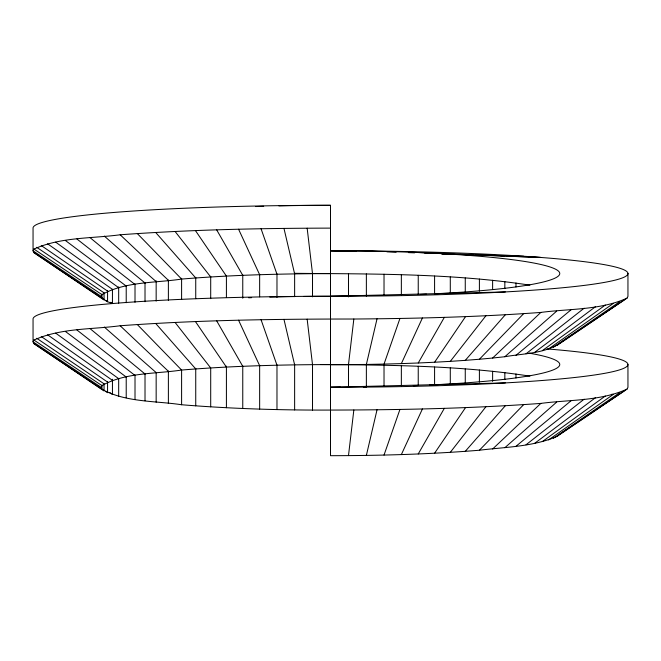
<?xml version="1.0" encoding="UTF-8"?>
<svg xmlns="http://www.w3.org/2000/svg" width="661" height="661" viewBox="0 0 661 661"><rect width="100%" height="100%" fill="white"/><g stroke="black" fill="none" stroke-linecap="round" stroke-linejoin="round"><path stroke-width="0.99" d="M101.934 385.132L101.934 389.189C125.392 402.483 155.509 400.756 181.601 404.747C231.119 408.738 280.826 410.283 330.5 410.068C400.649 409.936 470.847 408.523 540.83 403.408C569.435 399.599 600.37 401.202 627.033 389.114L627.95 387.329L627.95 364.508M101.934 294.162L101.934 298.21L107.561 301.747L112.444 303.465L112.444 289.287M104.05 383.876L104.05 390.965L33.967 343.621L33.05 341.836L33.05 319.023A297.45 22.747 0 0 1 330.5 296.277A297.45 22.747 0 0 0 627.95 273.538L627.95 296.351L627.033 298.136L559.066 343.695M104.05 292.897L104.05 299.987L33.967 252.642L33.05 250.858L33.05 228.045A297.45 22.747 0 0 1 330.5 205.307L330.5 455.693C380.174 455.611 429.881 454.305 479.399 450.232C505.31 447.01 532.634 446.869 556.95 436.45L624.29 390.882M107.561 381.579L107.561 392.725L105.859 391.552M107.561 290.6L107.561 301.747L105.859 300.573M112.444 379.249L112.444 394.443L109.916 392.667M118.674 396.129L118.683 378.902M118.674 303.126L118.683 286.915M126.218 397.748L126.218 376.481M126.218 302.721L126.218 285.502M135.009 399.318L135.018 375.002M135.009 302.259L135.018 284.023M145.015 400.806L145.015 373.448M145.015 301.722L145.015 282.47M156.161 402.21L156.161 372.821M156.161 301.102L156.161 280.834M168.381 403.524L168.381 371.094M168.381 300.391L168.381 280.115M181.601 404.747L181.601 370.284M181.601 299.573L181.601 278.289M195.739 405.854L195.739 368.351M195.739 298.656L195.739 277.372M210.702 406.846L210.71 368.326M210.702 298.64L210.71 276.339M226.409 407.721L226.417 366.161M226.409 297.483L226.417 276.199M242.761 408.473L242.761 365.888M242.761 298.235L242.761 274.918M259.649 409.093L259.649 365.5M259.649 296.822L259.649 274.522M276.976 409.58L276.976 364.963M276.976 297.31L276.976 273.993M294.632 409.927L294.632 364.302M294.632 296.649L294.632 273.324C373.101 274.092 452.124 273.241 529.891 285.155M312.513 410.142L312.513 364.508M312.513 296.855L312.513 273.538M627.033 298.136C600.37 310.224 569.435 308.621 540.83 312.43C478.614 317.016 416.207 318.544 353.842 319.023L348.487 364.649L348.487 386.892M348.487 455.627L353.842 410.002M330.5 364.723L366.368 364.442L377.034 318.817M366.368 455.412L377.034 409.787M366.368 364.442L384.024 364.087L399.938 318.462M384.024 455.065L399.938 409.44M33.967 252.642L101.934 298.21L101.224 296.417L101.934 294.632C125.392 281.33 155.509 283.057 181.601 279.074C231.119 275.001 280.826 273.695 330.5 273.604M33.967 343.621L101.934 389.189L101.224 387.396L101.934 385.603C125.392 372.308 155.509 374.035 181.601 370.044C231.119 365.979 280.826 364.665 330.5 364.583M384.024 364.087L401.351 363.608L422.42 317.982M401.351 454.578L422.42 408.952M330.5 228.119C260.351 228.252 190.153 229.664 120.17 234.779C91.565 238.588 60.63 236.985 33.967 249.073L33.05 250.858L101.224 296.417M353.842 319.023C275.918 319.023 197.912 320.048 120.17 325.757C91.565 329.566 60.63 327.963 33.967 340.051L33.05 341.836L101.224 387.396M401.351 363.608L418.239 362.988L444.332 317.363M418.239 453.958L444.332 408.341M418.239 362.988L434.591 362.236L465.542 316.611M434.591 453.215L465.542 407.589M434.591 362.236L450.298 361.36L485.918 315.743M450.298 452.339L485.918 406.722M450.298 361.36L465.261 360.361L505.335 314.752M465.261 451.339L505.335 405.73M465.261 360.361L479.399 359.254L523.677 313.645M479.399 450.232L523.677 404.623M479.399 359.254L492.619 358.039L540.83 312.43M492.619 449.017L540.83 403.408M492.619 358.039L504.839 356.725L556.686 311.116M504.839 447.704L556.686 402.095M504.839 356.725C522.669 353.585 542.45 353.726 558.363 344.29M556.95 436.45L559.066 434.674M515.985 355.321L571.145 309.72M515.985 446.291L571.145 400.698M525.991 353.825L584.117 308.233M525.991 444.803L584.117 399.211M534.782 352.263L595.528 306.671M534.782 443.242L595.528 397.649M542.326 350.636L605.311 305.052M542.326 441.614L605.311 396.03M548.556 348.958L613.391 303.374M548.556 439.937L613.391 394.353L611.334 394.353M553.439 347.232L619.729 301.656M553.439 438.21L619.729 392.634M556.95 345.472L624.29 299.904M559.917 434.103L627.033 389.114M303.556 296.434A229.268 22.747 0 0 1 330.5 296.277L505.335 291.939M546.928 348.909A297.45 22.747 0 0 1 603.6 373.523A297.45 22.747 0 0 1 330.5 387.255L505.335 382.909M320.511 364.541C390.378 365.037 460.684 365.516 529.891 376.134M434.583 293.798A229.268 22.747 0 0 0 553.431 268.226A229.268 22.747 0 0 0 330.5 250.792L356.188 251.519M441.474 253.923L449.695 254.155M459.973 254.444L473.326 254.824M480.522 255.022L496.965 255.485M500.047 255.576L523.677 256.237M366.368 251.073L378.679 251.519M386.892 251.824L396.129 252.163M408.44 252.609L414.596 252.833M424.866 253.213L433.071 253.51M442.308 253.849L450.521 254.146M458.726 254.452L468.988 254.824M475.152 255.047L486.438 255.46M491.569 255.65L504.913 256.137M506.962 256.212L540.83 257.451L418.239 252.519M36.71 254.419L38.536 255.121M33.967 249.073L101.934 294.632M33.967 340.051L101.934 385.603M36.71 247.305L104.05 292.848M36.71 338.283L104.05 383.826M41.271 245.553L107.561 291.096M41.271 336.532L107.561 382.066M94.812 292.98L96.514 294.145M101.612 297.657L104.157 299.408M98.208 386.297L101.612 388.635M47.609 243.835L112.444 289.369M110.759 302.284L112.444 303.465M47.609 334.813L112.444 380.348M55.689 242.157L118.674 287.692M55.689 333.136L118.674 378.662M65.472 240.538L126.218 286.064M65.472 331.508L126.218 377.034M76.883 238.976L135.009 284.494M76.883 329.955L135.009 375.473M89.855 237.489L145.015 283.007M89.855 328.467L145.015 373.986M104.314 236.093L156.161 281.603M104.314 327.063L156.161 372.581M120.17 234.779L168.381 280.289M120.17 325.757L168.381 371.267M137.323 233.564L181.601 279.074M137.323 324.543L181.601 370.044M155.666 232.457L195.739 277.959M155.666 323.436L195.739 368.937M175.082 231.466L210.702 276.967M175.082 322.444L210.702 367.946M195.458 230.598L226.409 276.091M195.458 321.568L226.409 367.07M216.668 229.846L242.761 275.34M216.668 320.825L242.761 366.318M238.58 229.227L259.649 274.72M238.58 320.205L259.649 365.698M261.062 228.747L276.976 274.232M261.062 319.717L276.976 365.211M283.966 228.4L294.632 273.885M283.966 319.37L294.632 364.864M307.158 228.185L312.513 273.679M307.158 319.164L312.513 364.649M515.985 282.982L515.985 287.023M515.985 373.961L515.985 378.001M504.839 281.578L504.839 288.659M504.839 372.556L504.839 379.637M492.619 280.264L492.619 289.369M492.619 371.242L492.619 381.356M479.399 279.058L479.399 291.187M479.399 370.028L479.399 382.165M465.261 277.95L465.261 292.104M465.261 368.929L465.261 383.083M450.29 276.959L450.298 293.137M450.29 367.929L450.298 384.107M434.583 276.083L434.591 294.285M434.583 367.062L434.591 385.256M418.239 275.34L418.239 294.542M418.239 366.31L418.239 385.52M401.351 274.72L401.351 294.938M401.351 365.698L401.351 385.917M384.024 274.232L384.024 295.459M384.024 365.211L384.024 386.437M366.368 273.885L366.368 296.128M366.368 364.864L366.368 387.098M348.487 273.679L348.487 296.921M529.048 353.139A229.268 22.747 0 0 1 429.543 385.024M418.239 385.528A229.268 22.747 0 0 1 413.323 385.718M366.368 386.974A229.268 22.747 0 0 1 363.401 387.024M340.498 387.23A229.268 22.747 0 0 1 330.5 387.255M248.668 297.781A229.268 22.747 0 0 1 251.643 297.665M269.795 297.095A229.268 22.747 0 0 1 294.632 296.558M426.485 294.186A229.268 22.747 0 0 1 420.313 294.459M350.479 296.194A229.268 22.747 0 0 1 330.5 296.277M330.5 250.792A297.45 22.747 0 0 1 627.95 273.538M255.633 206.546A229.268 22.747 0 0 1 263.689 206.29M278.925 205.885A229.268 22.747 0 0 1 330.5 205.307"/></g></svg>
